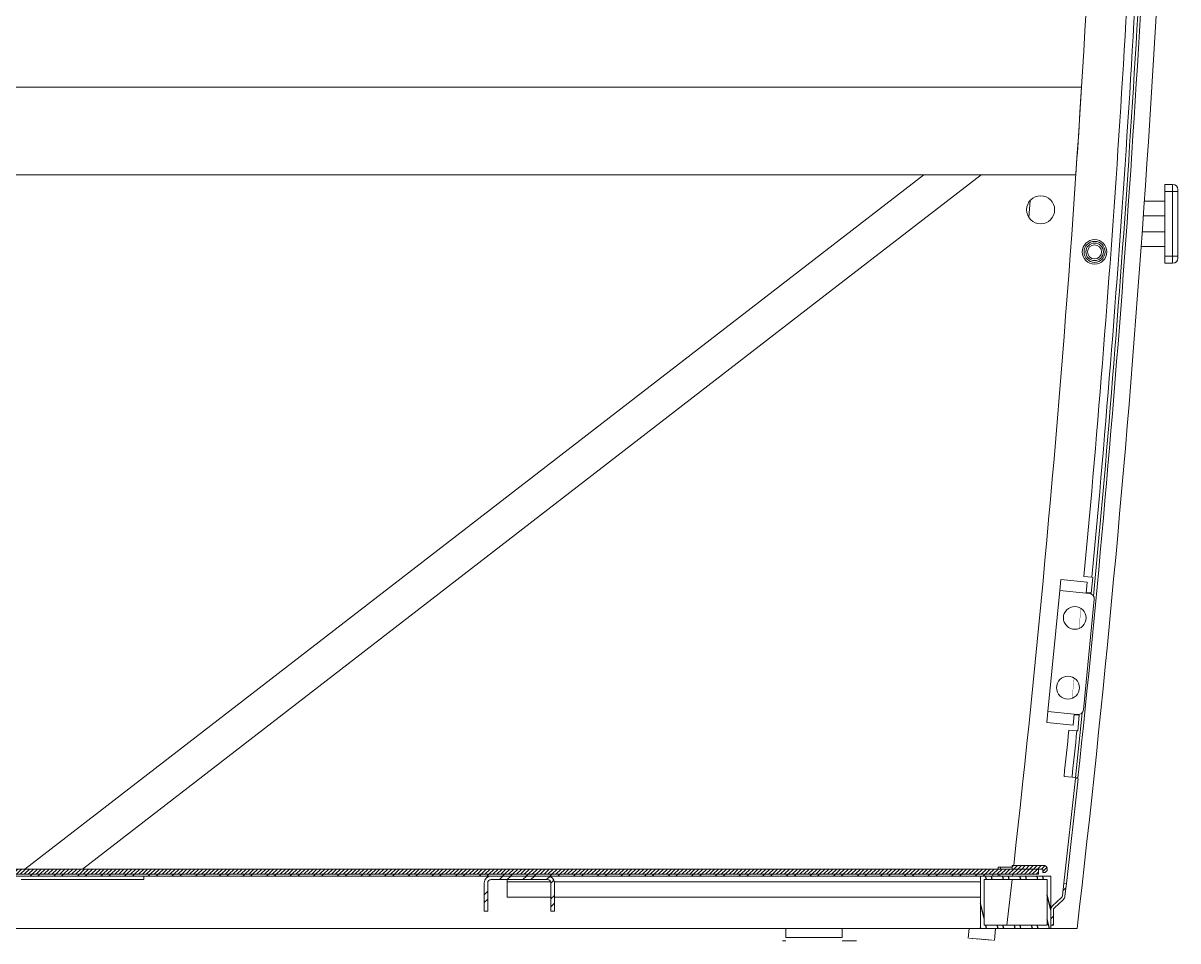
# Model space of a CAD drawing. Header units: millimetres. Extents: x -16985 to -606, y 2122 to 9380.
# Drawn here: x -1466 to -808, y 4751 to 5275 of the extents above; entities that cross this region are included whole.
import ezdxf

# ---------------------------------------------------------------- set-up
doc = ezdxf.new("R2010")
doc.units = ezdxf.units.MM
doc.linetypes.add('K5LT32768', pattern=[0])
doc.linetypes.add('K5LT_THIN', pattern=[0])
pattern_1 = [(45, (0, 0), (-6.735192, 6.735192), []), (45, (4.49, 0), (-6.735192, 6.735192), [])]
pattern_2 = [(45, (0, 0), (-1.122532, 1.122532), [])]

msp = doc.modelspace()

# ---------------------------------------------------------------- hatches: boundary and pattern name
h = msp.add_hatch()
h.set_pattern_fill('ANSI31_ISO', style=0, pattern_type=0)
h.set_pattern_definition(pattern_2)
h.paths.add_polyline_path([(-902.25, 4794.19), (-902.25, 4792.19), (-884.75, 4792.19), (-884.75, 4790.19), (-884.25, 4790.19), (-884.03, 4790.2), (-883.38, 4790.38), (-882.84, 4790.77), (-882.45, 4791.32), (-882.26, 4791.96), (-882.3, 4792.63), (-882.56, 4793.25), (-883, 4793.75), (-883.59, 4794.07), (-884.25, 4794.19)])
h = msp.add_hatch()
h.set_pattern_fill('ANSI31_ISO', style=0, pattern_type=0)
h.set_pattern_definition(pattern_2)
h.paths.add_polyline_path([(-887.25, 4789.19), (-887.25, 4792.19), (-1482.39, 4792.19), (-1482.39, 4789.19)])
h = msp.add_hatch()
h.set_pattern_fill('ANSI32_ISO', style=0, pattern_type=0)
h.set_pattern_definition(pattern_1)
h.paths.add_polyline_path([(-1480.29, 4789.19), (-1480.29, 4788.19), (-913.29, 4788.19), (-913.29, 4789.19)])
h = msp.add_hatch()
h.set_pattern_fill('ANSI32_ISO', style=0, pattern_type=0)
h.set_pattern_definition(pattern_1)
h.paths.add_polyline_path([(-1203.29, 4768.19), (-1201.29, 4768.19), (-1201.29, 4784.29), (-1200.57, 4785.78), (-1199.39, 4786.19), (-1167.19, 4786.19), (-1165.7, 4785.46), (-1165.29, 4784.29), (-1165.29, 4768.19), (-1163.29, 4768.19), (-1163.29, 4784.29), (-1164.07, 4786.63), (-1166.1, 4788.03), (-1167.19, 4788.19), (-1199.39, 4788.19), (-1201.73, 4787.41), (-1203.14, 4785.38), (-1203.29, 4784.29)])
h = msp.add_hatch()
h.set_pattern_fill('ANSI32_ISO', angle=58.31008, style=0, pattern_type=0)
h.set_pattern_definition([(103.31008, (0, 0), (-9.269143, -2.192854), []), (103.31008, (2.359, 3.821), (-9.269143, -2.192854), [])])
h.paths.add_polyline_path([(-920.25, 4758.19), (-880.25, 4758.19), (-880.25, 4788.19), (-920.25, 4788.19)])
h.paths.add_polyline_path([(-882.25, 4786.19), (-882.25, 4760.19), (-918.25, 4760.19), (-918.25, 4786.19)])
h = msp.add_hatch()
h.set_pattern_fill('ANSI32_ISO', style=0, pattern_type=0)
h.set_pattern_definition(pattern_1)
h.paths.add_polyline_path([(-871.35, 4784.02), (-872.84, 4784.19), (-873.67, 4776.94), (-874.26, 4775.76), (-879.2, 4771.2), (-880.26, 4769.16), (-880.29, 4768.7), (-880.29, 4760.19), (-878.79, 4760.19), (-878.79, 4768.7), (-878.18, 4770.09), (-873.25, 4774.66), (-872.19, 4776.69), (-872.18, 4776.77)])

# ---------------------------------------------------------------- linework, layer by layer
at = {"color": 7, "linetype": 'K5LT_THIN', "lineweight": 18}
for p, q in [((-1533.29, 5238.19), (-862.71, 5238.19)), ((-1485.79, 5188.19), (-865.97, 5188.19)), ((-920.02, 5188.19), (-1015.47, 5114.42)), ((-1015.22, 5139.89), (-952.73, 5188.19)), ((-952.73, 5188.19), (-920.02, 5188.19)), ((-815.29, 5182.69), (-815.29, 5178.69)), ((-810.79, 5182.69), (-815.29, 5182.69)), ((-810.79, 5178.69), (-810.79, 5182.69)), ((-810.79, 5178.69), (-815.29, 5178.69)), ((-815.29, 5178.69), (-815.29, 5141.69)), ((-810.79, 5141.69), (-810.79, 5178.69)), ((-810.79, 5178.69), (-807.79, 5178.69)), ((-807.79, 5179.69), (-807.79, 5178.69)), ((-807.79, 5178.69), (-807.79, 5141.69)), ((-891.99, 5173.56), (-892.8, 5163.88)), ((-815.29, 5173.19), (-826.9, 5173.19)), ((-827.49, 5164.69), (-815.29, 5164.69)), ((-828.13, 5155.69), (-815.29, 5155.69)), ((-828.74, 5147.19), (-815.29, 5147.19)), ((-1465.12, 4792.19), (-1015.22, 5139.89)), ((-815.29, 5141.69), (-815.29, 5137.69)), ((-810.79, 5141.69), (-815.29, 5141.69)), ((-810.79, 5137.69), (-815.29, 5137.69)), ((-810.79, 5137.69), (-810.79, 5141.69)), ((-810.79, 5141.69), (-807.79, 5141.69)), ((-807.79, 5141.69), (-807.79, 5140.69)), ((-1015.47, 5114.42), (-1432.41, 4792.19)), ((-861.35, 4959.04), (-856.78, 4958.59)), ((-856.38, 4958.55), (-857.26, 4949.59)), ((-856.78, 4958.59), (-856.38, 4958.55)), ((-875.1, 4951.04), (-874.48, 4957.31)), ((-874.48, 4957.31), (-859.56, 4955.85)), ((-859.56, 4955.85), (-860.17, 4949.58)), ((-881.86, 4881.97), (-875.1, 4951.04)), ((-875.1, 4951.04), (-860.17, 4949.58)), ((-861.67, 4883), (-855.49, 4946.1)), ((-860.17, 4949.58), (-858.18, 4949.38)), ((-857.62, 4949.63), (-860.14, 4949.87)), ((-857.26, 4949.59), (-857.62, 4949.63)), ((-882.48, 4875.7), (-881.86, 4881.97)), ((-881.86, 4881.97), (-866.93, 4880.51)), ((-866.93, 4880.51), (-867.55, 4874.24)), ((-866.96, 4880.21), (-864.46, 4879.96)), ((-864.94, 4880.31), (-866.93, 4880.51)), ((-866.26, 4844.35), (-862.41, 4881.3)), ((-864.06, 4879.92), (-864.94, 4870.97)), ((-864.46, 4879.96), (-864.06, 4879.92)), ((-882.48, 4875.7), (-867.55, 4874.24)), ((-865.38, 4871.01), (-869.96, 4871.46)), ((-864.94, 4870.97), (-865.38, 4871.01)), ((-872.84, 4784.19), (-866.09, 4843.81)), ((-868.15, 4844.55), (-872.72, 4845.03)), ((-864.6, 4843.64), (-871.35, 4784.02)), ((-866.26, 4844.35), (-868.15, 4844.55)), ((-864.77, 4844.19), (-866.26, 4844.35)), ((-866.09, 4843.81), (-864.6, 4843.64)), ((-902.25, 4794.19), (-884.25, 4794.19)), ((-902.25, 4792.19), (-902.25, 4794.19)), ((-887.25, 4792.19), (-1482.39, 4792.19)), ((-887.25, 4789.19), (-1482.39, 4789.19)), ((-1480.29, 4789.19), (-913.29, 4789.19)), ((-1480.29, 4788.19), (-913.29, 4788.19)), ((-1397.29, 4786.19), (-1397.29, 4788.19)), ((-1199.39, 4788.19), (-1167.19, 4788.19)), ((-920.29, 4784.79), (-920.29, 4788.19)), ((-920.25, 4788.19), (-920.25, 4758.19)), ((-880.25, 4788.19), (-920.25, 4788.19)), ((-913.29, 4789.19), (-913.29, 4788.19)), ((-910.29, 4793.19), (-910.29, 4792.19)), ((-902.25, 4793.19), (-910.29, 4793.19)), ((-910.29, 4789.19), (-910.29, 4788.19)), ((-909.31, 4788.19), (-909.23, 4789.19)), ((-908.98, 4792.19), (-908.89, 4793.19)), ((-884.75, 4792.19), (-902.25, 4792.19)), ((-902.08, 4788.19), (-901.97, 4789.19)), ((-887.25, 4789.19), (-887.25, 4792.19)), ((-884.75, 4790.19), (-884.75, 4792.19)), ((-884.25, 4790.19), (-884.75, 4790.19)), ((-880.25, 4758.19), (-880.25, 4788.19)), ((-1467.29, 4786.19), (-1397.29, 4786.19)), ((-1203.29, 4768.19), (-1203.29, 4784.29)), ((-1201.29, 4768.19), (-1201.29, 4784.29)), ((-1199.39, 4786.19), (-1167.19, 4786.19)), ((-1190.29, 4784.79), (-1190.29, 4786.19)), ((-1190.29, 4776.19), (-1190.29, 4784.79)), ((-1165.29, 4784.29), (-1165.29, 4768.19)), ((-1163.29, 4784.29), (-1163.29, 4768.19)), ((-920.29, 4776.19), (-920.29, 4784.79)), ((-918.25, 4786.19), (-918.25, 4760.19)), ((-882.25, 4786.19), (-918.25, 4786.19)), ((-905.28, 4760.19), (-902.31, 4786.19)), ((-882.25, 4760.19), (-882.25, 4786.19)), ((-872.84, 4784.19), (-873.67, 4776.94)), ((-872.84, 4784.19), (-871.35, 4784.02)), ((-871.35, 4784.02), (-872.18, 4776.77)), ((-1165.29, 4776.19), (-1190.29, 4776.19)), ((-920.29, 4776.19), (-1163.29, 4776.19)), ((-874.26, 4775.76), (-879.2, 4771.2)), ((-873.25, 4774.66), (-878.18, 4770.09)), ((-1201.29, 4768.19), (-1203.29, 4768.19)), ((-1163.29, 4768.19), (-1165.29, 4768.19)), ((-880.29, 4768.7), (-880.29, 4760.19)), ((-878.79, 4768.7), (-878.79, 4760.19)), ((-920.25, 4758.19), (-1515.29, 4758.19)), ((-1031.29, 4758.19), (-1031.29, 4753.19)), ((-999.29, 4758.19), (-999.29, 4753.19)), ((-926.89, 4758.19), (-927.34, 4752.78)), ((-920.25, 4758.19), (-880.25, 4758.19)), ((-918.25, 4760.19), (-882.25, 4760.19)), ((-912.4, 4751.52), (-911.84, 4758.19)), ((-878.79, 4760.19), (-880.29, 4760.19)), ((-865.25, 4758.19), (-880.25, 4758.19)), ((-1031.29, 4751.19), (-1033.29, 4751.19)), ((-1031.29, 4753.19), (-999.29, 4753.19)), ((-997.29, 4751.19), (-999.29, 4751.19)), ((-997.29, 4751.19), (-994.09, 4751.19)), ((-990.99, 4751.19), (-993.99, 4751.19))]:
    msp.add_line(p, q, dxfattribs=at)
at = {"color": 8, "linetype": 'K5LT32768', "lineweight": 15, "true_color": 0x808080}
for p, q in [((-857.65, 4949.28), (-857.62, 4949.63)), ((-864.46, 4879.96), (-864.42, 4880.31)), ((-1165.36, 4784.79), (-1190.29, 4784.79)), ((-920.29, 4784.79), (-1163.32, 4784.79))]:
    msp.add_line(p, q, dxfattribs=at)
at = {"color": 7, "linetype": 'K5LT_THIN', "const_width": 0.18}
for points in [[(-864.17, 4929.4), (-863.86, 4932.65), (-863.07, 4940.9)], [(-868.11, 4889.57), (-867.28, 4897.82), (-866.95, 4901.08)]]:
    msp.add_lwpolyline(points, dxfattribs=at)
for points in [[(-927.34, 4752.78), (-927.17, 4752.79), (-926.65, 4752.78), (-925.81, 4752.74), (-924.7, 4752.67), (-923.36, 4752.58), (-921.86, 4752.47), (-920.26, 4752.34), (-918.65, 4752.2), (-917.09, 4752.06), (-915.66, 4751.92), (-914.43, 4751.8), (-913.46, 4751.69), (-912.78, 4751.6), (-912.44, 4751.54), (-912.44, 4751.51), (-912.79, 4751.5), (-913.47, 4751.53), (-914.45, 4751.59), (-915.69, 4751.67), (-917.11, 4751.77), (-918.67, 4751.89), (-920.29, 4752.03), (-921.88, 4752.17), (-923.38, 4752.31), (-924.72, 4752.44), (-925.83, 4752.56), (-926.66, 4752.65), (-927.17, 4752.73)], [(-925.35, 4752.61), (-925.16, 4752.62), (-924.61, 4752.6), (-923.74, 4752.55), (-922.6, 4752.48), (-921.28, 4752.38), (-919.86, 4752.26), (-918.44, 4752.14), (-917.12, 4752.02), (-915.99, 4751.9), (-915.12, 4751.81), (-914.57, 4751.73), (-914.39, 4751.69), (-914.58, 4751.67), (-915.13, 4751.69), (-916, 4751.74), (-917.14, 4751.82), (-918.46, 4751.92), (-919.88, 4752.04), (-921.3, 4752.16), (-922.62, 4752.28), (-923.75, 4752.39), (-924.62, 4752.49), (-925.17, 4752.56)]]:
    msp.add_lwpolyline(points, close=True, dxfattribs=at)
at = {"color": 7, "linetype": 'K5LT_THIN', "lineweight": 18}
for centre, radius in [((-886.06, 5168.19), 8), ((-855.29, 5144.19), 7), ((-855.29, 5144.19), 6), ((-855.29, 5144.19), 5), ((-855.29, 5144.19), 4), ((-866.58, 4935.43), 6.5), ((-870.48, 4895.62), 6.5)]:
    msp.add_circle(centre, radius, dxfattribs=at)
for centre, radius, start, end in [((-9855.29, 5798.19), 9050, 353.401155, 358.474266), ((-9855.29, 5798.19), 9010, 353.602188, 358.346508), ((-9855.29, 5798.19), 9041, 353.942913, 357.973478), ((-9855.29, 5798.19), 9033, 354.669631, 357.973478), ((-9855.29, 5798.19), 9037.6, 354.669497, 357.973478), ((-9855.29, 5798.19), 9039.5, 354.602541, 357.973478), ((-9855.29, 5798.19), 9010, 356.11796, 356.436589), ((-810.79, 5179.69), 3, 0, 90), ((-810.79, 5140.69), 3, 270, 0), ((-858.47, 4946.39), 3, 354.4064, 84.4064), ((-864.65, 4883.3), 3, 264.4064, 354.4064), ((-9855.29, 5798.19), 9033, 353.942913, 354.11145), ((-9855.29, 5798.19), 9037.6, 353.942913, 354.1116), ((-1199.39, 4784.29), 3.9, 90, 180), ((-1167.19, 4784.29), 3.9, 0, 90), ((-1199.39, 4784.29), 1.9, 90, 180), ((-1167.19, 4784.29), 1.9, 0, 90), ((-9855.29, 5798.19), 9010, 353.384532, 353.55095), ((-875.55, 4777.15), 1.9, 312.74635, 353.53397), ((-875.55, 4777.15), 3.4, 312.74635, 353.53397), ((-876.89, 4768.7), 3.4, 132.74635, 180), ((-876.89, 4768.7), 1.9, 132.74635, 180)]:
    msp.add_arc(centre, radius, start, end, dxfattribs=at)
msp.add_open_spline([(-884.25, 4794.19), (-884.12, 4794.19), (-883.99, 4794.17), (-883.73, 4794.12), (-883.6, 4794.08), (-883.36, 4793.98), (-883.25, 4793.92), (-883.03, 4793.78), (-882.93, 4793.69), (-882.65, 4793.41), (-882.5, 4793.19), (-882.3, 4792.71), (-882.25, 4792.45), (-882.25, 4792.06), (-882.26, 4791.92), (-882.31, 4791.67), (-882.35, 4791.54), (-882.45, 4791.3), (-882.51, 4791.18), (-882.66, 4790.97), (-882.74, 4790.87), (-882.93, 4790.68), (-883.03, 4790.6), (-883.24, 4790.45), (-883.36, 4790.39), (-883.6, 4790.29), (-883.73, 4790.25), (-883.98, 4790.2), (-884.12, 4790.19), (-884.25, 4790.19)], degree=3, knots=[0, 0, 0, 0, 0.0625, 0.0625, 0.125, 0.125, 0.1875, 0.1875, 0.25, 0.25, 0.375, 0.375, 0.5, 0.5, 0.5625, 0.5625, 0.625, 0.625, 0.6875, 0.6875, 0.75, 0.75, 0.8125, 0.8125, 0.875, 0.875, 0.9375, 0.9375, 1, 1, 1, 1], dxfattribs=at)

doc.saveas('drawing.dxf')
